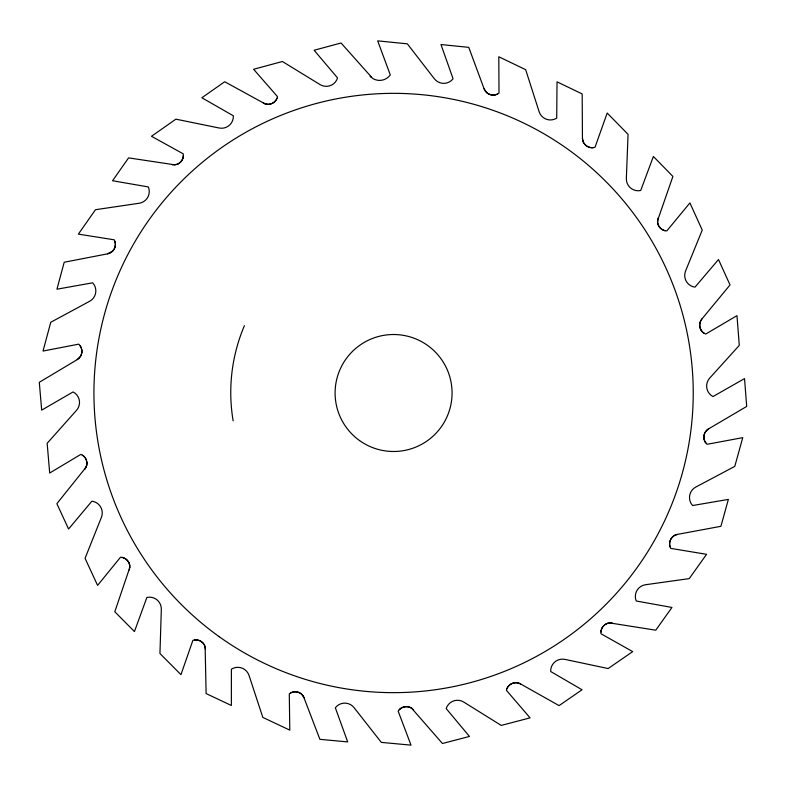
<?xml version="1.0" encoding="UTF-8"?>
<svg xmlns="http://www.w3.org/2000/svg" width="786" height="786" viewBox="0 0 786 786"><rect width="100%" height="100%" fill="white"/><g stroke="black" fill="none" stroke-linecap="round" stroke-linejoin="round"><path stroke-width="1.18" d="M115.385 244.407L115.326 245.487M115.385 244.024L115.277 242.923M669.593 544.148L669.701 545.248M669.593 543.765L669.662 542.684M86.892 463.986L86.745 465.086M86.902 463.602L86.882 462.522M699.697 324.785L699.707 325.866M699.717 324.402L699.874 323.311M183.364 155.628C183.285 160.206 179.493 164.353 174.934 164.814M600.966 632.042L601.074 630.873M81.832 352.433L81.646 353.484M81.872 352.03L81.891 350.969M183.256 156.876L183.285 153.879L151.492 136.283L175.907 119.167L219.176 128.01A11.829 11.829 0 0 0 233.354 115.788L201.855 97.769L224.717 81.744L265.01 103.831M703.912 436.387L703.883 437.458M703.951 435.984L704.138 434.943M129.818 567.482L114.795 611.754L134.455 631.561L146.874 597.458A11.829 11.829 0 0 1 161.326 609.366L159.951 653.5L180.957 674.663L192.894 640.344C197.817 638.635 203.721 641.671 205.097 646.721M657.558 220.591L672.904 176.437L653.392 156.483L640.718 190.487A11.829 11.829 0 0 1 626.354 178.471L628.063 134.347L607.205 113.037L595.012 147.257C589.117 149.34 582.279 144.378 582.446 138.13L582.18 93.937L557.028 81.842L556.724 118.126A11.829 11.829 0 0 1 539.127 111.74L525.667 69.679L498.796 56.759L499.012 93.092C494.168 97.091 486.082 94.684 484.088 88.798L468.751 47.347L440.985 44.556L453.08 78.777A11.829 11.829 0 0 1 434.353 78.777L407.354 43.839L377.683 40.862L390.288 74.935A13.136 13.136 0 0 1 372.633 78.413L341.055 42.994L314.105 50.255L337.558 77.942A11.829 11.829 0 0 1 320.059 84.593L282.41 61.514L253.613 69.266L277.497 96.649C276.544 101.767 270.983 105.403 265.923 104.086M657.548 220.719C657.076 225.926 661.566 230.829 666.774 230.937L689.912 202.926L702.242 230.082L685.579 270.974A11.829 11.829 0 0 0 694.981 287.165L718.492 259.527L730.037 284.945L701.878 319.008C698.233 323.213 699.334 330.385 704.109 333.254M115.267 245.88L115.051 246.922M669.721 542.291L669.957 541.249M129.818 567.354C130.25 562.147 125.731 557.274 120.523 557.205L97.592 585.383L85.065 558.325L101.423 517.306A11.829 11.829 0 0 0 91.903 501.183L68.588 528.998L56.867 503.669L86.096 467.189M86.676 465.44L84.76 469.389M183.187 157.151L182.912 158.222M601.152 630.519L601.428 629.448M81.557 353.877L81.213 354.899M129.317 570.007L129.769 565.635M704.236 434.55L704.59 433.528M658.078 218.066L657.587 222.438M114.933 247.315L114.55 248.307M699.913 323.026L700.483 321.327M670.075 540.866L670.458 539.874M182.784 158.585L182.362 159.578M601.575 629.085L601.997 628.102M81.066 355.262L80.555 356.235M704.737 433.174L705.258 432.202M276.977 98.329L276.476 99.39M506.931 688.644L507.442 687.593M114.373 248.671L113.842 249.594M670.635 539.501L671.175 538.587M700.532 321.209L701.878 319.008M703.097 332.527L705.661 334.079L736.973 315.648L739.292 345.368L709.679 378.125A11.829 11.829 0 0 0 712.99 396.557L744.529 378.597L746.7 406.431L708.618 428.851C703.745 431.543 702.33 438.667 705.848 442.99M182.165 159.922L181.605 160.825M602.194 627.749L602.764 626.845M86.146 467.071C88.022 462.895 86.352 457.531 82.422 455.173M80.368 356.549L77.215 359.615L39.3 382.31L41.678 410.125L73.078 391.929A11.829 11.829 0 0 1 76.527 410.331L47.16 443.304L49.695 473.025L80.87 454.357L83.444 455.89M276.289 99.694L275.67 100.608M507.628 687.288L508.257 686.375M113.626 249.938L112.948 250.773M671.401 538.253L672.079 537.418M181.36 161.159L180.662 161.955M705.386 431.946L706.516 430.541M603.009 626.53L603.707 625.725M111.877 251.805C115.395 249.034 116.407 243.719 114.255 239.809L78.364 234.13L95.479 209.705L139.161 203.26A11.829 11.829 0 0 0 148.328 186.93L112.565 180.741L128.58 157.878L174.806 164.834M275.414 100.903L274.687 101.689M508.513 686.08L509.249 685.294M672.335 537.123L673.16 536.396M399.229 709.768L400.064 708.943M180.377 162.25L179.562 162.938M604.002 625.44L604.817 624.762M78.639 358.554L77.215 359.615M78.649 358.544L79.219 357.994M706.594 430.453L708.618 428.851M79.307 357.895C82.982 354.181 82.638 347.54 78.698 344.15L43.014 351.057L50.776 322.26L89.633 301.284A11.829 11.829 0 0 0 92.669 282.813L56.946 289.199L64.206 262.239L107.594 253.839L112.781 250.989M705.15 441.968L707.027 444.296L742.75 437.655L734.782 466.393L695.767 487.074A11.829 11.829 0 0 0 692.594 505.526L728.367 499.415L720.909 526.306L677.463 534.382C671.283 535.335 667.599 542.939 670.694 548.373L706.545 554.317L689.243 578.614L645.512 584.735A11.829 11.829 0 0 0 636.238 600.995L671.942 607.45L655.76 630.195L609.582 622.895M274.383 101.954L273.548 102.612M509.554 685.038L510.399 684.38M400.349 708.726L401.243 708.088M179.237 163.174L178.324 163.734M605.141 624.526L606.065 623.966M111.671 252.001L110.138 252.945M273.204 102.838L272.28 103.359M673.376 536.199L674.909 535.266M510.733 684.164L511.666 683.653M401.587 707.891L402.55 707.41M177.98 163.92L176.958 164.333M606.409 623.789L607.431 623.377M290.781 692.869L291.852 692.378M497.518 94.015L496.447 94.497M271.907 103.526L270.905 103.899M512.04 683.486L513.042 683.122M110.03 253.004L107.594 253.839M675.017 535.207L677.463 534.382M402.923 707.262L403.935 706.938M176.624 164.461L172.232 164.785M607.775 623.249L612.156 622.964M292.195 692.27L293.257 691.975M496.104 94.605L495.042 94.9M270.522 104.017L269.47 104.224M513.425 683.005L514.486 682.808M404.338 706.85L405.38 706.683M293.64 691.906L294.711 691.788M494.659 94.959L493.588 95.077M269.087 104.283L267.977 104.332M514.869 682.749L515.97 682.71M194.614 639.971L195.783 639.883M593.292 147.621L592.133 147.709M405.792 706.653L406.853 706.653M609.455 622.915C604.247 623.367 600.219 628.653 601.025 633.791L632.691 651.614L608.148 668.552L564.947 659.385A11.829 11.829 0 0 0 550.681 671.509L582.043 689.764L559.072 705.612L520.558 683.928C515.213 680.696 507.51 684.164 506.4 690.314L530.078 717.873L501.222 725.419L463.75 702.065A11.829 11.829 0 0 0 446.193 708.579L469.448 736.443L442.449 743.507L411.707 708.284M295.114 691.778L296.175 691.818M493.186 95.077L492.124 95.027M267.623 104.332L263.389 103.143M196.136 639.892L197.237 639.981M591.77 147.689L590.669 147.601M407.256 706.683L408.317 706.85M516.255 682.7L518.033 682.965M296.577 691.867L297.619 692.073M491.722 94.978L490.68 94.762M197.62 640.05L198.671 640.295M590.286 147.522L589.235 147.267M408.7 706.928L409.752 707.272M122.262 557.441L123.392 557.746M665.035 230.691L663.905 230.377M298.012 692.181L299.014 692.545M490.287 94.654L489.285 94.281M265.029 103.84L265.796 104.066M518.161 682.995L520.558 683.928M413.642 709.984C409.722 705.121 401.302 705.74 398.158 711.153L411.009 745.138L381.318 742.387L354.064 707.646A11.829 11.829 0 0 0 335.337 707.783L347.687 741.905L319.892 739.331L303.465 696.406M199.054 640.423L200.037 640.826M588.861 147.139L587.879 146.727M123.726 557.883L124.738 558.335M663.571 230.229L662.569 229.777M299.378 692.702L300.321 693.232M488.921 94.114L487.988 93.583M410.017 707.361L411.599 708.215M200.401 641.012L201.314 641.563M587.515 146.54L586.611 145.99M125.072 558.532L125.976 559.121M662.234 229.571L661.34 228.981M300.655 693.429L301.519 694.117M487.654 93.377L486.789 92.699M201.638 641.798L202.454 642.476M586.277 145.754L585.472 145.056M126.281 559.377L127.077 560.094M661.026 228.726L660.24 227.999M301.804 694.343L304.261 697.988M486.514 92.463L484.088 88.798M83.65 456.086L84.436 456.853M702.9 332.321L702.114 331.545M370.108 76.301L371.395 77.509M202.749 642.761L203.456 643.567M585.177 144.781L584.479 143.966M127.352 560.389L128.02 561.214M659.965 227.704L659.307 226.869M84.692 457.157L85.33 458.022M701.869 331.25L701.23 330.385M203.702 643.872L204.281 644.805M584.244 143.651L583.664 142.718M79.877 345.447L80.545 346.4M128.256 561.548L128.786 562.471M659.071 226.535L658.55 225.611M303.023 695.728L303.455 696.396M85.546 458.366L86.038 459.299M701.024 330.041L700.532 329.088M302.934 695.63C299.928 691.356 293.335 690.521 289.297 693.802L289.788 730.135L262.819 717.412L249.044 675.459A11.829 11.829 0 0 0 231.398 669.2L231.369 705.484L206.119 693.576L205.136 646.839M204.468 645.119L205.529 649.383M80.712 346.724L81.194 347.717M705.022 441.703L704.551 440.71M128.963 562.835L129.356 563.837M658.373 225.248L657.99 224.246M86.205 459.672L86.548 460.684M700.375 328.715L700.031 327.713M583.517 142.472L582.858 140.802M81.322 348.08L81.636 349.112M704.423 440.347L704.118 439.315M129.474 564.201L129.71 565.281M657.872 223.872L657.646 222.792M114.923 241.43L115.228 242.569M670.036 546.742L669.741 545.612M86.647 461.077L86.833 462.129M699.933 327.32L699.756 326.269M582.819 140.674L582.446 138.13M81.715 349.505L81.862 350.566M704.04 438.912L703.902 437.861M233.128 420.805A170.65 170.65 0 0 1 244.417 325.64M359.556 440.573A58.488 58.488 0 0 0 451.793 398.689A58.488 58.488 0 0 0 369.4 339.749A58.488 58.488 0 0 0 359.556 440.573M219.245 636.719A299.653 299.653 0 0 0 691.818 422.121A299.653 299.653 0 0 0 269.686 120.16A299.653 299.653 0 0 0 219.245 636.719"/></g></svg>
